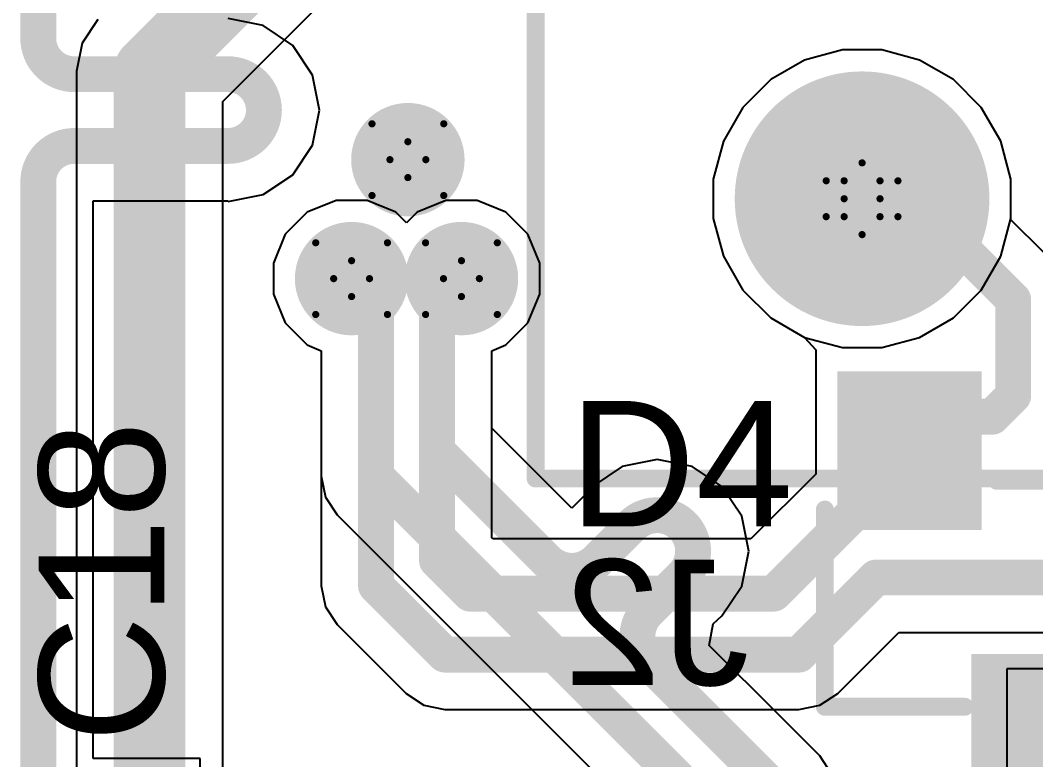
# Model space of a CAD drawing. Header units: inches. Extents: x -0.8 to 12, y -0.1 to 3.7.
# Drawn here: x 0.467 to 0.75, y 1.1147 to 1.3209 of the extents above; entities that cross this region are included whole.
import ezdxf

# ---------------------------------------------------------------- set-up
doc = ezdxf.new("R2010")
doc.units = ezdxf.units.IN
doc.header["$MEASUREMENT"] = 0
for name, color, linetype in [('Bottom Layer', 5, 'Continuous'), ('Bottom Overlay', 54, 'Continuous'), ('Bottom Solder', 6, 'Continuous'), ('Drill Drawing', 1, 'Continuous'), ('Multi-Layer', 9, 'Continuous'), ('Pad Holes', 156, 'Continuous'), ('Top Layer', 1, 'Continuous'), ('Top Overlay', 2, 'Continuous'), ('Top Paste', 8, 'Continuous'), ('Top Solder', 216, 'Continuous'), ('Via Holes', 16, 'Continuous')]:
    doc.layers.add(name, color=color, linetype=linetype)
doc.styles.add('Arial', font='', dxfattribs={"height": 0.2})
doc.styles.get('Arial').set_extended_font_data('Arial')

# ---------------------------------------------------------------- blocks, each defined once
blk = doc.blocks.new('SOT_23_1')
at = {"layer": 'Top Layer'}
for points in [[(-0.01614175, 0.05748035), (0.01614175, 0.05748035), (0.01614175, 0.02125985), (-0.01614175, 0.02125985)], [(-0.05354335, -0.02125985), (-0.02125985, -0.02125985), (-0.02125985, -0.05748035), (-0.05354335, -0.05748035)], [(0.02125985, -0.02125985), (0.05354335, -0.02125985), (0.05354335, -0.05748035), (0.02125985, -0.05748035)]]:
    blk.add_hatch(color=1, dxfattribs=at).paths.add_polyline_path(points)
at = {"layer": 'Top Paste'}
for points in [[(-0.01614175, 0.05748035), (0.01614175, 0.05748035), (0.01614175, 0.02125985), (-0.01614175, 0.02125985)], [(-0.05354335, -0.02125985), (-0.02125985, -0.02125985), (-0.02125985, -0.05748035), (-0.05354335, -0.05748035)], [(0.02125985, -0.02125985), (0.05354335, -0.02125985), (0.05354335, -0.05748035), (0.02125985, -0.05748035)]]:
    blk.add_hatch(color=8, dxfattribs=at).paths.add_polyline_path(points)
at = {"layer": 'Top Solder'}
for points in [[(-0.02014175, 0.06148035), (0.02014175, 0.06148035), (0.02014175, 0.01725985), (-0.02014175, 0.01725985)], [(-0.05754335, -0.01725985), (-0.01725985, -0.01725985), (-0.01725985, -0.06148035), (-0.05754335, -0.06148035)], [(0.01725985, -0.01725985), (0.05754335, -0.01725985), (0.05754335, -0.06148035), (0.01725985, -0.06148035)]]:
    blk.add_hatch(color=216, dxfattribs=at).paths.add_polyline_path(points)
at = {"layer": 'Top Overlay'}
for points in [[(-0.022, 0.032, 0.005, 0.005, 0), (-0.061, 0.032, 0.005, 0.005, 0)], [(-0.061, 0.032, 0.005, 0.005, 0), (-0.061, -0.023, 0.005, 0.005, 0)], [(0.061, 0.032, 0.005, 0.005, 0), (0.022, 0.032, 0.005, 0.005, 0)], [(0.061, 0.032, 0.005, 0.005, 0), (0.061, -0.023, 0.005, 0.005, 0)], [(0.013, -0.031, 0.005, 0.005, 0), (-0.013, -0.031, 0.005, 0.005, 0)], [(-0.066, -0.041, 0.005, 0.005, 0), (-0.066, -0.051, 0.005, 0.005, 0)], [(-0.061, -0.046, 0.005, 0.005, 0), (-0.066, -0.041, 0.005, 0.005, 0)], [(-0.061, -0.046, 0.005, 0.005, 0), (-0.066, -0.051, 0.005, 0.005, 0)]]:
    blk.add_lwpolyline(points, format="xyseb", dxfattribs=at)
for points in [[(-0.06225, 0.032, 0.0025, 0.0025, 1), (-0.05975, 0.032, 0.0025, 0.0025, 1)], [(-0.06225, 0.032, 0.0025, 0.0025, 1), (-0.05975, 0.032, 0.0025, 0.0025, 1)], [(-0.02325, 0.032, 0.0025, 0.0025, 1), (-0.02075, 0.032, 0.0025, 0.0025, 1)], [(0.02075, 0.032, 0.0025, 0.0025, 1), (0.02325, 0.032, 0.0025, 0.0025, 1)], [(0.05975, 0.032, 0.0025, 0.0025, 1), (0.06225, 0.032, 0.0025, 0.0025, 1)], [(0.05975, 0.032, 0.0025, 0.0025, 1), (0.06225, 0.032, 0.0025, 0.0025, 1)], [(-0.06225, -0.023, 0.0025, 0.0025, 1), (-0.05975, -0.023, 0.0025, 0.0025, 1)], [(0.05975, -0.023, 0.0025, 0.0025, 1), (0.06225, -0.023, 0.0025, 0.0025, 1)], [(-0.01425, -0.031, 0.0025, 0.0025, 1), (-0.01175, -0.031, 0.0025, 0.0025, 1)], [(0.01175, -0.031, 0.0025, 0.0025, 1), (0.01425, -0.031, 0.0025, 0.0025, 1)], [(-0.06725, -0.041, 0.0025, 0.0025, 1), (-0.06475, -0.041, 0.0025, 0.0025, 1)], [(-0.06725, -0.041, 0.0025, 0.0025, 1), (-0.06475, -0.041, 0.0025, 0.0025, 1)], [(-0.06225, -0.046, 0.0025, 0.0025, 1), (-0.05975, -0.046, 0.0025, 0.0025, 1)], [(-0.06225, -0.046, 0.0025, 0.0025, 1), (-0.05975, -0.046, 0.0025, 0.0025, 1)], [(-0.06725, -0.051, 0.0025, 0.0025, 1), (-0.06475, -0.051, 0.0025, 0.0025, 1)], [(-0.06725, -0.051, 0.0025, 0.0025, 1), (-0.06475, -0.051, 0.0025, 0.0025, 1)]]:
    blk.add_lwpolyline(points, format="xyseb", close=True, dxfattribs=at)
blk = doc.blocks.new('ARJM11D7_114_AB_EW2_B_5')
at = {"layer": 'Bottom Layer'}
h = blk.add_hatch(color=5, dxfattribs=at)
edge = h.paths.add_edge_path()
edge.add_arc((-0.225, -0.268504), 0.031496, 0, 360)
at = {"layer": 'Bottom Solder'}
h = blk.add_hatch(color=6, dxfattribs=at)
edge = h.paths.add_edge_path()
edge.add_arc((-0.225, -0.268504), 0.035496, 0, 360)
at = {"layer": 'Multi-Layer'}
h = blk.add_hatch(color=9, dxfattribs=at)
edge = h.paths.add_edge_path()
edge.add_arc((-0.225, -0.268504), 0.031496, 0, 360)
at = {"layer": 'Pad Holes'}
h = blk.add_hatch(color=7, dxfattribs=at)
edge = h.paths.add_edge_path()
edge.add_arc((-0.225, -0.268504), 0.0185039, 0, 360)
at = {"layer": 'Top Layer'}
h = blk.add_hatch(color=1, dxfattribs=at)
edge = h.paths.add_edge_path()
edge.add_arc((-0.225, -0.268504), 0.031496, 0, 360)
at = {"layer": 'Top Solder'}
h = blk.add_hatch(color=216, dxfattribs=at)
edge = h.paths.add_edge_path()
edge.add_arc((-0.225, -0.268504), 0.035496, 0, 360)
at = {"layer": 'Bottom Overlay'}
for points in [[(-0.316, -0.3465039, 0.005, 0.005, 0), (-0.316, -0.133, 0.005, 0.005, 0)], [(-0.316, -0.3465039, 0.005, 0.005, 0), (0.316, -0.346504, 0.005, 0.005, 0)]]:
    blk.add_lwpolyline(points, format="xyseb", dxfattribs=at)
blk.add_lwpolyline([(-0.31725, -0.3465039, 0.0025, 0.0025, 1), (-0.31475, -0.3465039, 0.0025, 0.0025, 1)], format="xyseb", close=True, dxfattribs=at)
blk.add_lwpolyline([(-0.31725, -0.3465039, 0.0025, 0.0025, 1), (-0.31475, -0.3465039, 0.0025, 0.0025, 1)], format="xyseb", close=True, dxfattribs=at)

msp = doc.modelspace()

# ---------------------------------------------------------------- hatches: boundary and pattern name
at = {"layer": 'Bottom Layer'}
h = msp.add_hatch(color=5, dxfattribs=at)
edge = h.paths.add_edge_path()
edge.add_arc((0.575, 1.282), 0.011811, 0, 360)
h = msp.add_hatch(color=5, dxfattribs=at)
edge = h.paths.add_edge_path()
edge.add_arc((0.5593111, 1.2488313), 0.011811, 0, 360)
h = msp.add_hatch(color=5, dxfattribs=at)
edge = h.paths.add_edge_path()
edge.add_arc((0.5899331, 1.2488313), 0.011811, 0, 360)
at = {"layer": 'Bottom Solder'}
h = msp.add_hatch(color=6, dxfattribs=at)
edge = h.paths.add_edge_path()
edge.add_arc((0.575, 1.282), 0.015811, 0, 360)
h = msp.add_hatch(color=6, dxfattribs=at)
edge = h.paths.add_edge_path()
edge.add_arc((0.5593111, 1.2488313), 0.015811, 0, 360)
h = msp.add_hatch(color=6, dxfattribs=at)
edge = h.paths.add_edge_path()
edge.add_arc((0.5899331, 1.2488313), 0.015811, 0, 360)
at = {"layer": 'Top Layer'}
h = msp.add_hatch(color=1, dxfattribs=at)
edge = h.paths.add_edge_path()
edge.add_arc((0.575, 1.282), 0.011811, 0, 360)
h = msp.add_hatch(color=1, dxfattribs=at)
edge = h.paths.add_edge_path()
edge.add_arc((0.5593111, 1.2488313), 0.011811, 0, 360)
h = msp.add_hatch(color=1, dxfattribs=at)
edge = h.paths.add_edge_path()
edge.add_arc((0.5899331, 1.2488313), 0.011811, 0, 360)
at = {"layer": 'Top Solder'}
h = msp.add_hatch(color=216, dxfattribs=at)
edge = h.paths.add_edge_path()
edge.add_arc((0.575, 1.282), 0.015811, 0, 360)
h = msp.add_hatch(color=216, dxfattribs=at)
edge = h.paths.add_edge_path()
edge.add_arc((0.5593111, 1.2488313), 0.015811, 0, 360)
h = msp.add_hatch(color=216, dxfattribs=at)
edge = h.paths.add_edge_path()
edge.add_arc((0.5899331, 1.2488313), 0.015811, 0, 360)
at = {"layer": 'Via Holes'}
h = msp.add_hatch(color=7, dxfattribs=at)
edge = h.paths.add_edge_path()
edge.add_arc((0.575, 1.282), 0.0059055, 0, 360)
h = msp.add_hatch(color=7, dxfattribs=at)
edge = h.paths.add_edge_path()
edge.add_arc((0.5593111, 1.2488313), 0.0059055, 0, 360)
h = msp.add_hatch(color=7, dxfattribs=at)
edge = h.paths.add_edge_path()
edge.add_arc((0.5899331, 1.2488313), 0.0059055, 0, 360)

# ---------------------------------------------------------------- linework, layer by layer
at = {"layer": 'Bottom Layer'}
for p, q in [((0.5233918, 1.2981993), (0.5763851, 1.3511926)), ((0.4885808, 1.3210651), (0.4841604, 1.3144495)), ((0.4841604, 1.3144495), (0.4826082, 1.3066459)), ((0.6961509, 1.3125983), (0.6855971, 1.3097704)), ((0.7070771, 1.3125983), (0.6961509, 1.3125983)), ((0.7176309, 1.3097704), (0.7070771, 1.3125983)), ((0.6855971, 1.3097704), (0.6761348, 1.3043074)), ((0.7270932, 1.3043074), (0.7176309, 1.3097704)), ((0.4826082, 1.3066459), (0.4826082, 1.0996378)), ((0.6761348, 1.3043074), (0.6684089, 1.2965815)), ((0.7348191, 1.2965815), (0.7270932, 1.3043074)), ((0.5233918, 1.1080844), (0.5233918, 1.2981993)), ((0.6684089, 1.2965815), (0.6629459, 1.2871192)), ((0.7402821, 1.2871192), (0.7348191, 1.2965815)), ((0.6629459, 1.2871192), (0.660118, 1.2765654)), ((0.74311, 1.2765654), (0.7402821, 1.2871192)), ((0.660118, 1.2765654), (0.660118, 1.2656392)), ((0.74311, 1.2656392), (0.74311, 1.2765654)), ((0.5549726, 1.2706423), (0.5469562, 1.2673218)), ((0.5636496, 1.2706423), (0.5549726, 1.2706423)), ((0.571666, 1.2673218), (0.5636496, 1.2706423)), ((0.5855946, 1.2706423), (0.5775782, 1.2673218)), ((0.5942716, 1.2706423), (0.5855946, 1.2706423)), ((0.602288, 1.2673218), (0.5942716, 1.2706423)), ((0.5469562, 1.2673218), (0.5408206, 1.2611862)), ((0.5746221, 1.2643657), (0.571666, 1.2673218)), ((0.5775782, 1.2673218), (0.5746221, 1.2643657)), ((0.6084236, 1.2611862), (0.602288, 1.2673218)), ((0.660118, 1.2656392), (0.6629459, 1.2550854)), ((0.7402821, 1.2550854), (0.74311, 1.2656392)), ((0.5408206, 1.2611862), (0.5375001, 1.2531698)), ((0.6117441, 1.2531698), (0.6084236, 1.2611862)), ((0.6629459, 1.2550854), (0.6684089, 1.2456231)), ((0.7348191, 1.2456231), (0.7402821, 1.2550854)), ((0.5375001, 1.2531698), (0.5375001, 1.2444928)), ((0.6117441, 1.2444928), (0.6117441, 1.2531698)), ((0.6684089, 1.2456231), (0.6761348, 1.2378972)), ((0.7270932, 1.2378972), (0.7348191, 1.2456231)), ((0.5375001, 1.2444928), (0.5408206, 1.2364764)), ((0.6084236, 1.2364764), (0.6117441, 1.2444928)), ((0.6761348, 1.2378972), (0.6855971, 1.2324342)), ((0.7176309, 1.2324342), (0.7270932, 1.2378972)), ((0.5408206, 1.2364764), (0.5469562, 1.2303408)), ((0.602288, 1.2303408), (0.6084236, 1.2364764)), ((0.6855971, 1.2324342), (0.6961509, 1.2296063)), ((0.7070771, 1.2296063), (0.7176309, 1.2324342)), ((0.5469562, 1.2303408), (0.5508282, 1.228737)), ((0.5508282, 1.228737), (0.5508282, 1.1937603)), ((0.598416, 1.228737), (0.602288, 1.2303408)), ((0.598416, 1.2071368), (0.598416, 1.228737)), ((0.6961509, 1.2296063), (0.7070771, 1.2296063)), ((0.6207072, 1.1848456), (0.598416, 1.2071368)), ((0.6445116, 1.1983688), (0.6347571, 1.1964285)), ((0.6542661, 1.1964285), (0.6445116, 1.1983688)), ((0.6347571, 1.1964285), (0.6264876, 1.190903)), ((0.6625356, 1.190903), (0.6542661, 1.1964285)), ((0.5508282, 1.1937603), (0.5519924, 1.1879076)), ((0.6266261, 1.1907645), (0.6207072, 1.1848456)), ((0.6264876, 1.190903), (0.6266261, 1.1907645)), ((0.6680611, 1.1826335), (0.6625356, 1.190903)), ((0.5519924, 1.1879076), (0.5553077, 1.1829459)), ((0.5553077, 1.1829459), (0.6467062, 1.0915474)), ((0.6700014, 1.172879), (0.6680611, 1.1826335)), ((0.6680611, 1.1631245), (0.6700014, 1.172879)), ((0.6651945, 1.1588343), (0.6680611, 1.1631245)), ((0.6625357, 1.1548549), (0.6651945, 1.1588343)), ((0.6589764, 1.1465764), (0.6600589, 1.1525651)), ((0.6600589, 1.1525651), (0.6625354, 1.1548548)), ((0.6625354, 1.1548548), (0.6625357, 1.1548549)), ((0.6786492, 1.1269037), (0.6589764, 1.1465764)), ((0.988, 1.14), (0.742, 1.14)), ((0.742, 1.14), (0.742, 0.7397959)), ((0.8558041, 1.14), (0.742, 1.14)), ((0.742, 1.14), (0.742, 0.7397959)), ((0.6786494, 1.1269034), (0.6786492, 1.1269037)), ((0.6898145, 1.1157383), (0.6786494, 1.1269034)), ((0.6931298, 1.1107766), (0.6898145, 1.1157383))]:
    msp.add_line(p, q, dxfattribs=at)
for points in [[(0.503, 1.3066459, 0.02, 0.02, 0), (0.5674564, 1.3711023, 0.02, 0.02, 0)], [(0.503, 1.0996378, 0.02, 0.02, 0), (0.503, 1.3066459, 0.02, 0.02, 0)], [(0.5593111, 1.2451452, 0.01, 0.01, 0), (0.5593111, 1.2488313, 0.01, 0.01, 0)], [(0.5899331, 1.2451452, 0.01, 0.01, 0), (0.5899331, 1.2488313, 0.01, 0.01, 0)], [(0.5593111, 1.2451452, 0.01, 0.01, 0), (0.5661221, 1.2383342, 0.01, 0.01, 0)], [(0.5831221, 1.2383342, 0.01, 0.01, 0), (0.5899331, 1.2451452, 0.01, 0.01, 0)], [(0.5661221, 1.1937603, 0.01, 0.01, 0), (0.5661221, 1.2383342, 0.01, 0.01, 0)], [(0.5831221, 1.2008019, 0.01, 0.01, 0), (0.5831221, 1.2383342, 0.01, 0.01, 0)], [(0.5831221, 1.2008019, 0.01, 0.01, 0), (0.6101002, 1.1738238, 0.01, 0.01, 0)], [(0.5661221, 1.1937603, 0.01, 0.01, 0), (0.6620001, 1.0978823, 0.01, 0.01, 0)], [(0.6374405, 1.1799501, 0.01, 0.01, -0.4142135623730951), (0.6515827, 1.1799501, 0.01, 0.01, 0)], [(0.6277783, 1.1702879, 0.01, 0.01, 0), (0.6374405, 1.1799501, 0.01, 0.01, 0)], [(0.6515825, 1.1799501, 0.01, 0.01, 0), (0.6515826, 1.1799502, 0.01, 0.01, 0)], [(0.6515826, 1.1799502, 0.01, 0.01, 0), (0.6515827, 1.1799501, 0.01, 0.01, 0)], [(0.6515826, 1.1799502, 0.01, 0.01, -0.4142197756351199), (0.6515826, 1.1658079, 0.01, 0.01, 0)], [(0.6515826, 1.17995, 0.01, 0.01, 0), (0.6515827, 1.1799501, 0.01, 0.01, 0)], [(0.6101002, 1.1738238, 0.01, 0.01, 0), (0.6136361, 1.1702879, 0.01, 0.01, 0)], [(0.613636, 1.1702878, 0.01, 0.01, 0), (0.6136361, 1.1702879, 0.01, 0.01, 0)], [(0.6277783, 1.1702879, 0.01, 0.01, -0.4142177044959297), (0.6136361, 1.1702879, 0.01, 0.01, 0)], [(0.6419204, 1.1561458, 0.01, 0.01, 0), (0.6515826, 1.165808, 0.01, 0.01, 0)], [(0.6515826, 1.1658079, 0.01, 0.01, 0), (0.6515826, 1.165808, 0.01, 0.01, 0)], [(0.6419204, 1.1420036, 0.01, 0.01, -0.4142177044959298), (0.6419204, 1.1561458, 0.01, 0.01, 0)], [(0.6419203, 1.1420035, 0.01, 0.01, 0), (0.6419204, 1.1420036, 0.01, 0.01, 0)], [(0.6419204, 1.1420036, 0.01, 0.01, 0), (0.6678347, 1.1160893, 0.01, 0.01, 0)], [(0.6678347, 1.1160893, 0.01, 0.01, 0), (0.6790001, 1.1049239, 0.01, 0.01, 0)]]:
    msp.add_lwpolyline(points, format="xyseb", dxfattribs=at)
for points in [[(0.498, 1.3066459, 0.01, 0.01, 1), (0.508, 1.3066459, 0.01, 0.01, 1)], [(0.498, 1.3066459, 0.01, 0.01, 1), (0.508, 1.3066459, 0.01, 0.01, 1)], [(0.5568111, 1.2488313, 0.005, 0.005, 1), (0.5618111, 1.2488313, 0.005, 0.005, 1)], [(0.5874331, 1.2488313, 0.005, 0.005, 1), (0.5924331, 1.2488313, 0.005, 0.005, 1)], [(0.5568111, 1.2451452, 0.005, 0.005, 1), (0.5618111, 1.2451452, 0.005, 0.005, 1)], [(0.5568111, 1.2451452, 0.005, 0.005, 1), (0.5618111, 1.2451452, 0.005, 0.005, 1)], [(0.5874331, 1.2451452, 0.005, 0.005, 1), (0.5924331, 1.2451452, 0.005, 0.005, 1)], [(0.5874331, 1.2451452, 0.005, 0.005, 1), (0.5924331, 1.2451452, 0.005, 0.005, 1)], [(0.5636221, 1.2383342, 0.005, 0.005, 1), (0.5686221, 1.2383342, 0.005, 0.005, 1)], [(0.5636221, 1.2383342, 0.005, 0.005, 1), (0.5686221, 1.2383342, 0.005, 0.005, 1)], [(0.5806221, 1.2383342, 0.005, 0.005, 1), (0.5856221, 1.2383342, 0.005, 0.005, 1)], [(0.5806221, 1.2383342, 0.005, 0.005, 1), (0.5856221, 1.2383342, 0.005, 0.005, 1)], [(0.5806221, 1.2008019, 0.005, 0.005, 1), (0.5856221, 1.2008019, 0.005, 0.005, 1)], [(0.5806221, 1.2008019, 0.005, 0.005, 1), (0.5856221, 1.2008019, 0.005, 0.005, 1)], [(0.5636221, 1.1937603, 0.005, 0.005, 1), (0.5686221, 1.1937603, 0.005, 0.005, 1)], [(0.5636221, 1.1937603, 0.005, 0.005, 1), (0.5686221, 1.1937603, 0.005, 0.005, 1)], [(0.6349405, 1.1799501, 0.005, 0.005, 1), (0.6399405, 1.1799501, 0.005, 0.005, 1)], [(0.6349405, 1.1799501, 0.005, 0.005, 1), (0.6399405, 1.1799501, 0.005, 0.005, 1)], [(0.6490825, 1.1799501, 0.005, 0.005, 1), (0.6540825, 1.1799501, 0.005, 0.005, 1)], [(0.6490826, 1.1799502, 0.005, 0.005, 1), (0.6540826, 1.1799502, 0.005, 0.005, 1)], [(0.6490826, 1.1799502, 0.005, 0.005, 1), (0.6540826, 1.1799502, 0.005, 0.005, 1)], [(0.6490826, 1.1799502, 0.005, 0.005, 1), (0.6540826, 1.1799502, 0.005, 0.005, 1)], [(0.6490826, 1.17995, 0.005, 0.005, 1), (0.6540826, 1.17995, 0.005, 0.005, 1)], [(0.6490827, 1.1799501, 0.005, 0.005, 1), (0.6540827, 1.1799501, 0.005, 0.005, 1)], [(0.6490827, 1.1799501, 0.005, 0.005, 1), (0.6540827, 1.1799501, 0.005, 0.005, 1)], [(0.6490827, 1.1799501, 0.005, 0.005, 1), (0.6540827, 1.1799501, 0.005, 0.005, 1)], [(0.6076002, 1.1738238, 0.005, 0.005, 1), (0.6126002, 1.1738238, 0.005, 0.005, 1)], [(0.6076002, 1.1738238, 0.005, 0.005, 1), (0.6126002, 1.1738238, 0.005, 0.005, 1)], [(0.611136, 1.1702878, 0.005, 0.005, 1), (0.616136, 1.1702878, 0.005, 0.005, 1)], [(0.6111361, 1.1702879, 0.005, 0.005, 1), (0.6161361, 1.1702879, 0.005, 0.005, 1)], [(0.6111361, 1.1702879, 0.005, 0.005, 1), (0.6161361, 1.1702879, 0.005, 0.005, 1)], [(0.6111361, 1.1702879, 0.005, 0.005, 1), (0.6161361, 1.1702879, 0.005, 0.005, 1)], [(0.6252783, 1.1702879, 0.005, 0.005, 1), (0.6302783, 1.1702879, 0.005, 0.005, 1)], [(0.6252783, 1.1702879, 0.005, 0.005, 1), (0.6302783, 1.1702879, 0.005, 0.005, 1)], [(0.6490826, 1.165808, 0.005, 0.005, 1), (0.6540826, 1.165808, 0.005, 0.005, 1)], [(0.6490826, 1.165808, 0.005, 0.005, 1), (0.6540826, 1.165808, 0.005, 0.005, 1)], [(0.6490826, 1.1658079, 0.005, 0.005, 1), (0.6540826, 1.1658079, 0.005, 0.005, 1)], [(0.6490826, 1.1658079, 0.005, 0.005, 1), (0.6540826, 1.1658079, 0.005, 0.005, 1)], [(0.6394204, 1.1561458, 0.005, 0.005, 1), (0.6444204, 1.1561458, 0.005, 0.005, 1)], [(0.6394204, 1.1561458, 0.005, 0.005, 1), (0.6444204, 1.1561458, 0.005, 0.005, 1)], [(0.6394203, 1.1420035, 0.005, 0.005, 1), (0.6444203, 1.1420035, 0.005, 0.005, 1)], [(0.6394204, 1.1420036, 0.005, 0.005, 1), (0.6444204, 1.1420036, 0.005, 0.005, 1)], [(0.6394204, 1.1420036, 0.005, 0.005, 1), (0.6444204, 1.1420036, 0.005, 0.005, 1)], [(0.6394204, 1.1420036, 0.005, 0.005, 1), (0.6444204, 1.1420036, 0.005, 0.005, 1)], [(0.6653347, 1.1160893, 0.005, 0.005, 1), (0.6703347, 1.1160893, 0.005, 0.005, 1)], [(0.6653347, 1.1160893, 0.005, 0.005, 1), (0.6703347, 1.1160893, 0.005, 0.005, 1)]]:
    msp.add_lwpolyline(points, format="xyseb", close=True, dxfattribs=at)
at = {"layer": 'Drill Drawing'}
for points in [[(0.565, 1.292, 0.002, 0.002, 0), (0.575, 1.287, 0.002, 0.002, 0)], [(0.565, 1.292, 0.002, 0.002, 0), (0.57, 1.282, 0.002, 0.002, 0)], [(0.575, 1.287, 0.002, 0.002, 0), (0.585, 1.292, 0.002, 0.002, 0)], [(0.58, 1.282, 0.002, 0.002, 0), (0.585, 1.292, 0.002, 0.002, 0)], [(0.565, 1.272, 0.002, 0.002, 0), (0.57, 1.282, 0.002, 0.002, 0)], [(0.58, 1.282, 0.002, 0.002, 0), (0.585, 1.272, 0.002, 0.002, 0)], [(0.696614, 1.2761023, 0.002, 0.002, 0), (0.701614, 1.2811023, 0.002, 0.002, 0)], [(0.701614, 1.2811023, 0.002, 0.002, 0), (0.706614, 1.2761023, 0.002, 0.002, 0)], [(0.565, 1.272, 0.002, 0.002, 0), (0.575, 1.277, 0.002, 0.002, 0)], [(0.575, 1.277, 0.002, 0.002, 0), (0.585, 1.272, 0.002, 0.002, 0)], [(0.691614, 1.2761023, 0.002, 0.002, 0), (0.696614, 1.2711023, 0.002, 0.002, 0)], [(0.691614, 1.2761023, 0.002, 0.002, 0), (0.696614, 1.2761023, 0.002, 0.002, 0)], [(0.706614, 1.2761023, 0.002, 0.002, 0), (0.711614, 1.2761023, 0.002, 0.002, 0)], [(0.706614, 1.2711023, 0.002, 0.002, 0), (0.711614, 1.2761023, 0.002, 0.002, 0)], [(0.691614, 1.2661023, 0.002, 0.002, 0), (0.696614, 1.2711023, 0.002, 0.002, 0)], [(0.706614, 1.2711023, 0.002, 0.002, 0), (0.711614, 1.2661023, 0.002, 0.002, 0)], [(0.691614, 1.2661023, 0.002, 0.002, 0), (0.696614, 1.2661023, 0.002, 0.002, 0)], [(0.696614, 1.2661023, 0.002, 0.002, 0), (0.701614, 1.2611023, 0.002, 0.002, 0)], [(0.701614, 1.2611023, 0.002, 0.002, 0), (0.706614, 1.2661023, 0.002, 0.002, 0)], [(0.706614, 1.2661023, 0.002, 0.002, 0), (0.711614, 1.2661023, 0.002, 0.002, 0)], [(0.5493111, 1.2588313, 0.002, 0.002, 0), (0.5593111, 1.2538313, 0.002, 0.002, 0)], [(0.5493111, 1.2588313, 0.002, 0.002, 0), (0.5543111, 1.2488313, 0.002, 0.002, 0)], [(0.5593111, 1.2538313, 0.002, 0.002, 0), (0.5693111, 1.2588313, 0.002, 0.002, 0)], [(0.5643111, 1.2488313, 0.002, 0.002, 0), (0.5693111, 1.2588313, 0.002, 0.002, 0)], [(0.5799331, 1.2588313, 0.002, 0.002, 0), (0.5899331, 1.2538313, 0.002, 0.002, 0)], [(0.5799331, 1.2588313, 0.002, 0.002, 0), (0.5849331, 1.2488313, 0.002, 0.002, 0)], [(0.5899331, 1.2538313, 0.002, 0.002, 0), (0.5999331, 1.2588313, 0.002, 0.002, 0)], [(0.5949331, 1.2488313, 0.002, 0.002, 0), (0.5999331, 1.2588313, 0.002, 0.002, 0)], [(0.5493111, 1.2388313, 0.002, 0.002, 0), (0.5543111, 1.2488313, 0.002, 0.002, 0)], [(0.5643111, 1.2488313, 0.002, 0.002, 0), (0.5693111, 1.2388313, 0.002, 0.002, 0)], [(0.5799331, 1.2388313, 0.002, 0.002, 0), (0.5849331, 1.2488313, 0.002, 0.002, 0)], [(0.5949331, 1.2488313, 0.002, 0.002, 0), (0.5999331, 1.2388313, 0.002, 0.002, 0)], [(0.5493111, 1.2388313, 0.002, 0.002, 0), (0.5593111, 1.2438313, 0.002, 0.002, 0)], [(0.5593111, 1.2438313, 0.002, 0.002, 0), (0.5693111, 1.2388313, 0.002, 0.002, 0)], [(0.5799331, 1.2388313, 0.002, 0.002, 0), (0.5899331, 1.2438313, 0.002, 0.002, 0)], [(0.5899331, 1.2438313, 0.002, 0.002, 0), (0.5999331, 1.2388313, 0.002, 0.002, 0)]]:
    msp.add_lwpolyline(points, format="xyseb", dxfattribs=at)
for points in [[(0.5645, 1.292, 0.001, 0.001, 1), (0.5655, 1.292, 0.001, 0.001, 1)], [(0.5645, 1.292, 0.001, 0.001, 1), (0.5655, 1.292, 0.001, 0.001, 1)], [(0.5845, 1.292, 0.001, 0.001, 1), (0.5855, 1.292, 0.001, 0.001, 1)], [(0.5845, 1.292, 0.001, 0.001, 1), (0.5855, 1.292, 0.001, 0.001, 1)], [(0.5745, 1.287, 0.001, 0.001, 1), (0.5755, 1.287, 0.001, 0.001, 1)], [(0.5745, 1.287, 0.001, 0.001, 1), (0.5755, 1.287, 0.001, 0.001, 1)], [(0.5695, 1.282, 0.001, 0.001, 1), (0.5705, 1.282, 0.001, 0.001, 1)], [(0.5695, 1.282, 0.001, 0.001, 1), (0.5705, 1.282, 0.001, 0.001, 1)], [(0.5795, 1.282, 0.001, 0.001, 1), (0.5805, 1.282, 0.001, 0.001, 1)], [(0.5795, 1.282, 0.001, 0.001, 1), (0.5805, 1.282, 0.001, 0.001, 1)], [(0.701114, 1.2811023, 0.001, 0.001, 1), (0.702114, 1.2811023, 0.001, 0.001, 1)], [(0.701114, 1.2811023, 0.001, 0.001, 1), (0.702114, 1.2811023, 0.001, 0.001, 1)], [(0.5745, 1.277, 0.001, 0.001, 1), (0.5755, 1.277, 0.001, 0.001, 1)], [(0.5745, 1.277, 0.001, 0.001, 1), (0.5755, 1.277, 0.001, 0.001, 1)], [(0.691114, 1.2761023, 0.001, 0.001, 1), (0.692114, 1.2761023, 0.001, 0.001, 1)], [(0.691114, 1.2761023, 0.001, 0.001, 1), (0.692114, 1.2761023, 0.001, 0.001, 1)], [(0.696114, 1.2761023, 0.001, 0.001, 1), (0.697114, 1.2761023, 0.001, 0.001, 1)], [(0.696114, 1.2761023, 0.001, 0.001, 1), (0.697114, 1.2761023, 0.001, 0.001, 1)], [(0.706114, 1.2761023, 0.001, 0.001, 1), (0.707114, 1.2761023, 0.001, 0.001, 1)], [(0.706114, 1.2761023, 0.001, 0.001, 1), (0.707114, 1.2761023, 0.001, 0.001, 1)], [(0.711114, 1.2761023, 0.001, 0.001, 1), (0.712114, 1.2761023, 0.001, 0.001, 1)], [(0.711114, 1.2761023, 0.001, 0.001, 1), (0.712114, 1.2761023, 0.001, 0.001, 1)], [(0.5645, 1.272, 0.001, 0.001, 1), (0.5655, 1.272, 0.001, 0.001, 1)], [(0.5645, 1.272, 0.001, 0.001, 1), (0.5655, 1.272, 0.001, 0.001, 1)], [(0.5845, 1.272, 0.001, 0.001, 1), (0.5855, 1.272, 0.001, 0.001, 1)], [(0.5845, 1.272, 0.001, 0.001, 1), (0.5855, 1.272, 0.001, 0.001, 1)], [(0.696114, 1.2711023, 0.001, 0.001, 1), (0.697114, 1.2711023, 0.001, 0.001, 1)], [(0.696114, 1.2711023, 0.001, 0.001, 1), (0.697114, 1.2711023, 0.001, 0.001, 1)], [(0.706114, 1.2711023, 0.001, 0.001, 1), (0.707114, 1.2711023, 0.001, 0.001, 1)], [(0.706114, 1.2711023, 0.001, 0.001, 1), (0.707114, 1.2711023, 0.001, 0.001, 1)], [(0.691114, 1.2661023, 0.001, 0.001, 1), (0.692114, 1.2661023, 0.001, 0.001, 1)], [(0.691114, 1.2661023, 0.001, 0.001, 1), (0.692114, 1.2661023, 0.001, 0.001, 1)], [(0.696114, 1.2661023, 0.001, 0.001, 1), (0.697114, 1.2661023, 0.001, 0.001, 1)], [(0.696114, 1.2661023, 0.001, 0.001, 1), (0.697114, 1.2661023, 0.001, 0.001, 1)], [(0.706114, 1.2661023, 0.001, 0.001, 1), (0.707114, 1.2661023, 0.001, 0.001, 1)], [(0.706114, 1.2661023, 0.001, 0.001, 1), (0.707114, 1.2661023, 0.001, 0.001, 1)], [(0.711114, 1.2661023, 0.001, 0.001, 1), (0.712114, 1.2661023, 0.001, 0.001, 1)], [(0.711114, 1.2661023, 0.001, 0.001, 1), (0.712114, 1.2661023, 0.001, 0.001, 1)], [(0.5488111, 1.2588313, 0.001, 0.001, 1), (0.5498111, 1.2588313, 0.001, 0.001, 1)], [(0.5488111, 1.2588313, 0.001, 0.001, 1), (0.5498111, 1.2588313, 0.001, 0.001, 1)], [(0.5688111, 1.2588313, 0.001, 0.001, 1), (0.5698111, 1.2588313, 0.001, 0.001, 1)], [(0.5688111, 1.2588313, 0.001, 0.001, 1), (0.5698111, 1.2588313, 0.001, 0.001, 1)], [(0.5794331, 1.2588313, 0.001, 0.001, 1), (0.5804331, 1.2588313, 0.001, 0.001, 1)], [(0.5794331, 1.2588313, 0.001, 0.001, 1), (0.5804331, 1.2588313, 0.001, 0.001, 1)], [(0.5994331, 1.2588313, 0.001, 0.001, 1), (0.6004331, 1.2588313, 0.001, 0.001, 1)], [(0.5994331, 1.2588313, 0.001, 0.001, 1), (0.6004331, 1.2588313, 0.001, 0.001, 1)], [(0.701114, 1.2611023, 0.001, 0.001, 1), (0.702114, 1.2611023, 0.001, 0.001, 1)], [(0.701114, 1.2611023, 0.001, 0.001, 1), (0.702114, 1.2611023, 0.001, 0.001, 1)], [(0.5588111, 1.2538313, 0.001, 0.001, 1), (0.5598111, 1.2538313, 0.001, 0.001, 1)], [(0.5588111, 1.2538313, 0.001, 0.001, 1), (0.5598111, 1.2538313, 0.001, 0.001, 1)], [(0.5894331, 1.2538313, 0.001, 0.001, 1), (0.5904331, 1.2538313, 0.001, 0.001, 1)], [(0.5894331, 1.2538313, 0.001, 0.001, 1), (0.5904331, 1.2538313, 0.001, 0.001, 1)], [(0.5538111, 1.2488313, 0.001, 0.001, 1), (0.5548111, 1.2488313, 0.001, 0.001, 1)], [(0.5538111, 1.2488313, 0.001, 0.001, 1), (0.5548111, 1.2488313, 0.001, 0.001, 1)], [(0.5638111, 1.2488313, 0.001, 0.001, 1), (0.5648111, 1.2488313, 0.001, 0.001, 1)], [(0.5638111, 1.2488313, 0.001, 0.001, 1), (0.5648111, 1.2488313, 0.001, 0.001, 1)], [(0.5844331, 1.2488313, 0.001, 0.001, 1), (0.5854331, 1.2488313, 0.001, 0.001, 1)], [(0.5844331, 1.2488313, 0.001, 0.001, 1), (0.5854331, 1.2488313, 0.001, 0.001, 1)], [(0.5944331, 1.2488313, 0.001, 0.001, 1), (0.5954331, 1.2488313, 0.001, 0.001, 1)], [(0.5944331, 1.2488313, 0.001, 0.001, 1), (0.5954331, 1.2488313, 0.001, 0.001, 1)], [(0.5588111, 1.2438313, 0.001, 0.001, 1), (0.5598111, 1.2438313, 0.001, 0.001, 1)], [(0.5588111, 1.2438313, 0.001, 0.001, 1), (0.5598111, 1.2438313, 0.001, 0.001, 1)], [(0.5894331, 1.2438313, 0.001, 0.001, 1), (0.5904331, 1.2438313, 0.001, 0.001, 1)], [(0.5894331, 1.2438313, 0.001, 0.001, 1), (0.5904331, 1.2438313, 0.001, 0.001, 1)], [(0.5488111, 1.2388313, 0.001, 0.001, 1), (0.5498111, 1.2388313, 0.001, 0.001, 1)], [(0.5488111, 1.2388313, 0.001, 0.001, 1), (0.5498111, 1.2388313, 0.001, 0.001, 1)], [(0.5688111, 1.2388313, 0.001, 0.001, 1), (0.5698111, 1.2388313, 0.001, 0.001, 1)], [(0.5688111, 1.2388313, 0.001, 0.001, 1), (0.5698111, 1.2388313, 0.001, 0.001, 1)], [(0.5794331, 1.2388313, 0.001, 0.001, 1), (0.5804331, 1.2388313, 0.001, 0.001, 1)], [(0.5794331, 1.2388313, 0.001, 0.001, 1), (0.5804331, 1.2388313, 0.001, 0.001, 1)], [(0.5994331, 1.2388313, 0.001, 0.001, 1), (0.6004331, 1.2388313, 0.001, 0.001, 1)], [(0.5994331, 1.2388313, 0.001, 0.001, 1), (0.6004331, 1.2388313, 0.001, 0.001, 1)]]:
    msp.add_lwpolyline(points, format="xyseb", close=True, dxfattribs=at)
at = {"layer": 'Top Layer'}
for p, q in [((0.5346305, 1.3193768), (0.524876, 1.3213171)), ((0.5429, 1.3138513), (0.5346305, 1.3193768)), ((0.5484255, 1.3055818), (0.5429, 1.3138513)), ((0.6961509, 1.3125983), (0.6855971, 1.3097704)), ((0.7070771, 1.3125983), (0.6961509, 1.3125983)), ((0.7176309, 1.3097704), (0.7070771, 1.3125983)), ((0.6855971, 1.3097704), (0.6761348, 1.3043074)), ((0.7270932, 1.3043074), (0.7176309, 1.3097704)), ((0.5503658, 1.2958273), (0.5484255, 1.3055818)), ((0.6761348, 1.3043074), (0.6684089, 1.2965815)), ((0.7348191, 1.2965815), (0.7270932, 1.3043074)), ((0.6684089, 1.2965815), (0.6629459, 1.2871192)), ((0.7402821, 1.2871192), (0.7348191, 1.2965815)), ((0.5484255, 1.2860728), (0.5503658, 1.2958273)), ((0.5429, 1.2778033), (0.5484255, 1.2860728)), ((0.6629459, 1.2871192), (0.660118, 1.2765654)), ((0.74311, 1.2765654), (0.7402821, 1.2871192)), ((0.5346305, 1.2722778), (0.5429, 1.2778033)), ((0.660118, 1.2765654), (0.660118, 1.2656392)), ((0.74311, 1.2656392), (0.74311, 1.2765654)), ((0.524876, 1.2703375), (0.5346305, 1.2722778)), ((0.4872524, 1.2508268), (0.4872524, 1.2705334)), ((0.4872524, 1.2705334), (0.524876, 1.2705334)), ((0.524876, 1.2705334), (0.524876, 1.2703375)), ((0.5549726, 1.2706423), (0.5469562, 1.2673218)), ((0.5636496, 1.2706423), (0.5549726, 1.2706423)), ((0.571666, 1.2673218), (0.5636496, 1.2706423)), ((0.5855946, 1.2706423), (0.5775782, 1.2673218)), ((0.5942716, 1.2706423), (0.5855946, 1.2706423)), ((0.602288, 1.2673218), (0.5942716, 1.2706423)), ((0.5469562, 1.2673218), (0.5408206, 1.2611862)), ((0.5746221, 1.2643657), (0.571666, 1.2673218)), ((0.5775782, 1.2673218), (0.5746221, 1.2643657)), ((0.6084236, 1.2611862), (0.602288, 1.2673218)), ((0.660118, 1.2656392), (0.6629459, 1.2550854)), ((0.7430237, 1.2653171), (0.74311, 1.2656392)), ((0.7522387, 1.2561021), (0.7430237, 1.2653171)), ((0.5408206, 1.2611862), (0.5375001, 1.2531698)), ((0.6117441, 1.2531698), (0.6084236, 1.2611862)), ((0.6629459, 1.2550854), (0.6684089, 1.2456231)), ((0.5375001, 1.2531698), (0.5375001, 1.2444928)), ((0.6117441, 1.2444928), (0.6117441, 1.2531698)), ((0.4872524, 1.115), (0.4872524, 1.2508268)), ((0.6684089, 1.2456231), (0.6761348, 1.2378972)), ((0.5375001, 1.2444928), (0.5408206, 1.2364764)), ((0.6084236, 1.2364764), (0.6117441, 1.2444928)), ((0.6761348, 1.2378972), (0.685597, 1.2324342)), ((0.5408206, 1.2364764), (0.5469562, 1.2303408)), ((0.602288, 1.2303408), (0.6084236, 1.2364764)), ((0.685597, 1.2324342), (0.6886954, 1.2289369)), ((0.5469562, 1.2303408), (0.5508282, 1.228737)), ((0.5508282, 1.228737), (0.5508282, 1.1631947)), ((0.598416, 1.228737), (0.602288, 1.2303408)), ((0.598416, 1.1765712), (0.598416, 1.228737)), ((0.6886954, 1.2289369), (0.6886954, 1.1943454)), ((0.6886954, 1.1943454), (0.6706439, 1.1762939)), ((0.5986933, 1.1762939), (0.598416, 1.1765712)), ((0.6706439, 1.1762939), (0.5986933, 1.1762939)), ((0.5508282, 1.1631947), (0.5519924, 1.157342)), ((0.5519924, 1.157342), (0.5553077, 1.1523803)), ((0.5553077, 1.1523803), (0.5745024, 1.1331856)), ((0.6948348, 1.1331856), (0.7118596, 1.1502104)), ((0.7118596, 1.1502104), (0.7562863, 1.1502104)), ((0.5745024, 1.1331856), (0.5794641, 1.1298703)), ((0.6898731, 1.1298703), (0.6948348, 1.1331856)), ((0.5794641, 1.1298703), (0.5853168, 1.1287061)), ((0.6840204, 1.1287061), (0.6898731, 1.1298703)), ((0.5853168, 1.1287061), (0.6840204, 1.1287061)), ((0.5170984, 1.115), (0.4872524, 1.115)), ((0.5170984, 1.0934925), (0.5170984, 1.115))]:
    msp.add_line(p, q, dxfattribs=at)
for points in [[(0.4719585, 1.3158273, 0.01, 0.01, 0), (0.4719585, 1.3395608, 0.01, 0.01, 0)], [(0.4819585, 1.3058273, 0.01, 0.01, -0.4142135623730951), (0.4719585, 1.3158273, 0.01, 0.01, 0)], [(0.4819585, 1.3058273, 0.01, 0.01, 0), (0.524876, 1.3058273, 0.01, 0.01, 0)], [(0.524876, 1.3058273, 0.01, 0.01, -0.9999999999999999), (0.524876, 1.2858273, 0.01, 0.01, 0)], [(0.4719585, 1.2758273, 0.01, 0.01, -0.4142135623730951), (0.4819585, 1.2858273, 0.01, 0.01, 0)], [(0.4819585, 1.2858273, 0.01, 0.01, 0), (0.524876, 1.2858273, 0.01, 0.01, 0)], [(0.4719585, 1.2508268, 0.01, 0.01, 0), (0.4719585, 1.2758273, 0.01, 0.01, 0)], [(0.701614, 1.2711023, 0.01, 0.01, 0), (0.7156097, 1.2711023, 0.01, 0.01, 0)], [(0.7156097, 1.2711023, 0.01, 0.01, 0), (0.7437387, 1.2429733, 0.01, 0.01, 0)], [(0.4719585, 1.1051399, 0.01, 0.01, 0), (0.4719585, 1.2508268, 0.01, 0.01, 0)], [(0.5593111, 1.2488313, 0.01, 0.01, 0), (0.5661221, 1.2420203, 0.01, 0.01, 0)], [(0.5831221, 1.2420203, 0.01, 0.01, 0), (0.5899331, 1.2488313, 0.01, 0.01, 0)], [(0.5661221, 1.1631947, 0.01, 0.01, 0), (0.5661221, 1.2420203, 0.01, 0.01, 0)], [(0.5831221, 1.1702363, 0.01, 0.01, 0), (0.5831221, 1.2420203, 0.01, 0.01, 0)], [(0.7437387, 1.2161773, 0.01, 0.01, 0), (0.7437387, 1.2429733, 0.01, 0.01, 0)], [(0.7378808, 1.2103194, 0.01, 0.01, 0), (0.7437387, 1.2161773, 0.01, 0.01, 0)], [(0.7148371, 1.2008268, 0.01, 0.01, 0), (0.7243297, 1.2103194, 0.01, 0.01, 0)], [(0.7243297, 1.2103194, 0.01, 0.01, 0), (0.7378808, 1.2103194, 0.01, 0.01, 0)], [(0.7148371, 1.1988583, 0.01, 0.01, 0), (0.7148371, 1.2008268, 0.01, 0.01, 0)], [(0.6769788, 1.161, 0.01, 0.01, 0), (0.7148371, 1.1988583, 0.01, 0.01, 0)], [(0.5831221, 1.1702363, 0.01, 0.01, 0), (0.5923584, 1.161, 0.01, 0.01, 0)], [(0.6840204, 1.144, 0.01, 0.01, 0), (0.7055247, 1.1655043, 0.01, 0.01, 0)], [(0.7055247, 1.1655043, 0.01, 0.01, 0), (0.7562863, 1.1655043, 0.01, 0.01, 0)], [(0.5661221, 1.1631947, 0.01, 0.01, 0), (0.5853168, 1.144, 0.01, 0.01, 0)], [(0.5923584, 1.161, 0.01, 0.01, 0), (0.6769788, 1.161, 0.01, 0.01, 0)], [(0.5853168, 1.144, 0.01, 0.01, 0), (0.6840204, 1.144, 0.01, 0.01, 0)]]:
    msp.add_lwpolyline(points, format="xyseb", dxfattribs=at)
for points in [[(0.4694585, 1.3158273, 0.005, 0.005, 1), (0.4744585, 1.3158273, 0.005, 0.005, 1)], [(0.4694585, 1.3158273, 0.005, 0.005, 1), (0.4744585, 1.3158273, 0.005, 0.005, 1)], [(0.4794585, 1.3058273, 0.005, 0.005, 1), (0.4844585, 1.3058273, 0.005, 0.005, 1)], [(0.4794585, 1.3058273, 0.005, 0.005, 1), (0.4844585, 1.3058273, 0.005, 0.005, 1)], [(0.522376, 1.3058273, 0.005, 0.005, 1), (0.527376, 1.3058273, 0.005, 0.005, 1)], [(0.522376, 1.3058273, 0.005, 0.005, 1), (0.527376, 1.3058273, 0.005, 0.005, 1)], [(0.4794585, 1.2858273, 0.005, 0.005, 1), (0.4844585, 1.2858273, 0.005, 0.005, 1)], [(0.4794585, 1.2858273, 0.005, 0.005, 1), (0.4844585, 1.2858273, 0.005, 0.005, 1)], [(0.522376, 1.2858273, 0.005, 0.005, 1), (0.527376, 1.2858273, 0.005, 0.005, 1)], [(0.522376, 1.2858273, 0.005, 0.005, 1), (0.527376, 1.2858273, 0.005, 0.005, 1)], [(0.4694585, 1.2758273, 0.005, 0.005, 1), (0.4744585, 1.2758273, 0.005, 0.005, 1)], [(0.4694585, 1.2758273, 0.005, 0.005, 1), (0.4744585, 1.2758273, 0.005, 0.005, 1)], [(0.699114, 1.2711023, 0.005, 0.005, 1), (0.704114, 1.2711023, 0.005, 0.005, 1)], [(0.7131097, 1.2711023, 0.005, 0.005, 1), (0.7181097, 1.2711023, 0.005, 0.005, 1)], [(0.7131097, 1.2711023, 0.005, 0.005, 1), (0.7181097, 1.2711023, 0.005, 0.005, 1)], [(0.4694585, 1.2508268, 0.005, 0.005, 1), (0.4744585, 1.2508268, 0.005, 0.005, 1)], [(0.4694585, 1.2508268, 0.005, 0.005, 1), (0.4744585, 1.2508268, 0.005, 0.005, 1)], [(0.5568111, 1.2488313, 0.005, 0.005, 1), (0.5618111, 1.2488313, 0.005, 0.005, 1)], [(0.5874331, 1.2488313, 0.005, 0.005, 1), (0.5924331, 1.2488313, 0.005, 0.005, 1)], [(0.5636221, 1.2420203, 0.005, 0.005, 1), (0.5686221, 1.2420203, 0.005, 0.005, 1)], [(0.5636221, 1.2420203, 0.005, 0.005, 1), (0.5686221, 1.2420203, 0.005, 0.005, 1)], [(0.5806221, 1.2420203, 0.005, 0.005, 1), (0.5856221, 1.2420203, 0.005, 0.005, 1)], [(0.5806221, 1.2420203, 0.005, 0.005, 1), (0.5856221, 1.2420203, 0.005, 0.005, 1)], [(0.7412387, 1.2429733, 0.005, 0.005, 1), (0.7462387, 1.2429733, 0.005, 0.005, 1)], [(0.7412387, 1.2429733, 0.005, 0.005, 1), (0.7462387, 1.2429733, 0.005, 0.005, 1)], [(0.7412387, 1.2161773, 0.005, 0.005, 1), (0.7462387, 1.2161773, 0.005, 0.005, 1)], [(0.7412387, 1.2161773, 0.005, 0.005, 1), (0.7462387, 1.2161773, 0.005, 0.005, 1)], [(0.7218297, 1.2103194, 0.005, 0.005, 1), (0.7268297, 1.2103194, 0.005, 0.005, 1)], [(0.7218297, 1.2103194, 0.005, 0.005, 1), (0.7268297, 1.2103194, 0.005, 0.005, 1)], [(0.7353808, 1.2103194, 0.005, 0.005, 1), (0.7403808, 1.2103194, 0.005, 0.005, 1)], [(0.7353808, 1.2103194, 0.005, 0.005, 1), (0.7403808, 1.2103194, 0.005, 0.005, 1)], [(0.7123371, 1.2008268, 0.005, 0.005, 1), (0.7173371, 1.2008268, 0.005, 0.005, 1)], [(0.7123371, 1.2008268, 0.005, 0.005, 1), (0.7173371, 1.2008268, 0.005, 0.005, 1)], [(0.7123371, 1.1988583, 0.005, 0.005, 1), (0.7173371, 1.1988583, 0.005, 0.005, 1)], [(0.7123371, 1.1988583, 0.005, 0.005, 1), (0.7173371, 1.1988583, 0.005, 0.005, 1)], [(0.5806221, 1.1702363, 0.005, 0.005, 1), (0.5856221, 1.1702363, 0.005, 0.005, 1)], [(0.5806221, 1.1702363, 0.005, 0.005, 1), (0.5856221, 1.1702363, 0.005, 0.005, 1)], [(0.7030247, 1.1655043, 0.005, 0.005, 1), (0.7080247, 1.1655043, 0.005, 0.005, 1)], [(0.7030247, 1.1655043, 0.005, 0.005, 1), (0.7080247, 1.1655043, 0.005, 0.005, 1)], [(0.5636221, 1.1631947, 0.005, 0.005, 1), (0.5686221, 1.1631947, 0.005, 0.005, 1)], [(0.5636221, 1.1631947, 0.005, 0.005, 1), (0.5686221, 1.1631947, 0.005, 0.005, 1)], [(0.5898584, 1.161, 0.005, 0.005, 1), (0.5948584, 1.161, 0.005, 0.005, 1)], [(0.5898584, 1.161, 0.005, 0.005, 1), (0.5948584, 1.161, 0.005, 0.005, 1)], [(0.6744788, 1.161, 0.005, 0.005, 1), (0.6794788, 1.161, 0.005, 0.005, 1)], [(0.6744788, 1.161, 0.005, 0.005, 1), (0.6794788, 1.161, 0.005, 0.005, 1)], [(0.5828168, 1.144, 0.005, 0.005, 1), (0.5878168, 1.144, 0.005, 0.005, 1)], [(0.5828168, 1.144, 0.005, 0.005, 1), (0.5878168, 1.144, 0.005, 0.005, 1)], [(0.6815204, 1.144, 0.005, 0.005, 1), (0.6865204, 1.144, 0.005, 0.005, 1)], [(0.6815204, 1.144, 0.005, 0.005, 1), (0.6865204, 1.144, 0.005, 0.005, 1)]]:
    msp.add_lwpolyline(points, format="xyseb", close=True, dxfattribs=at)

# ---------------------------------------------------------------- block references
msp.add_blockref('ARJM11D7_114_AB_EW2_B_5', (0.926614, 1.5396063))
at = {"rotation": 180}
msp.add_blockref('SOT_23_1', (0.7522387, 1.1614567), dxfattribs=at)

# ---------------------------------------------------------------- texts
at = {"layer": 'Bottom Overlay', "style": 'Arial', "text_generation_flag": 2}
msp.add_text('J2', height=0.035, dxfattribs=at).set_placement((0.6701572, 1.1355057))
at = {"layer": 'Top Overlay', "style": 'Arial'}
msp.add_text('D4', height=0.035, dxfattribs=at).set_placement((0.6198833, 1.1797404))
msp.add_text('C18', height=0.035, rotation=90, dxfattribs=at).set_placement((0.5070927, 1.1194589))

doc.saveas('drawing.dxf')
